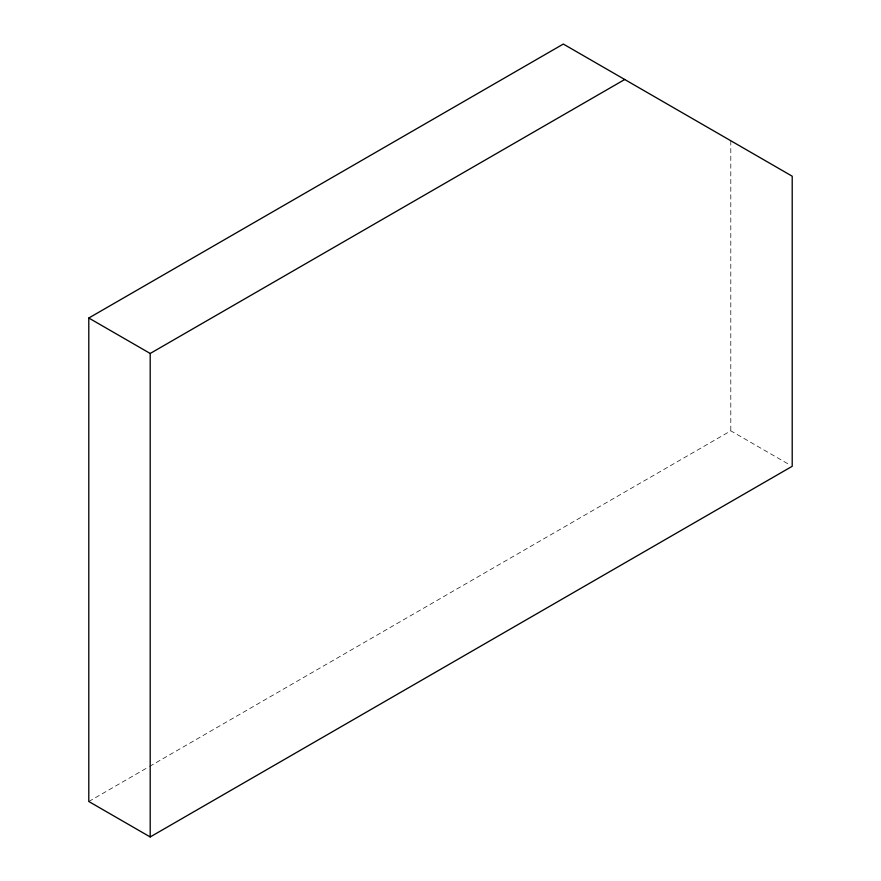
<?xml version="1.0" encoding="UTF-8"?>
<svg xmlns="http://www.w3.org/2000/svg" width="881" height="881" viewBox="0 0 881 881"><rect width="100%" height="100%" fill="white"/><g stroke="black" fill="none" stroke-linecap="round" stroke-linejoin="round"><path stroke-width="0.66" stroke-dasharray="4.41 3.3" d="M88.794 801.501L148.349 767.109M149.539 766.426L730.801 430.831L789.85 464.926M730.801 140.751L730.801 430.831"/><path stroke-width="1.32" d="M88.794 318.019L563.322 44.05L792.206 176.2L792.206 466.291L150.199 836.95L88.794 801.501L88.794 318.019L150.199 353.468L624.728 79.499M150.199 353.468L150.199 836.95"/></g></svg>
